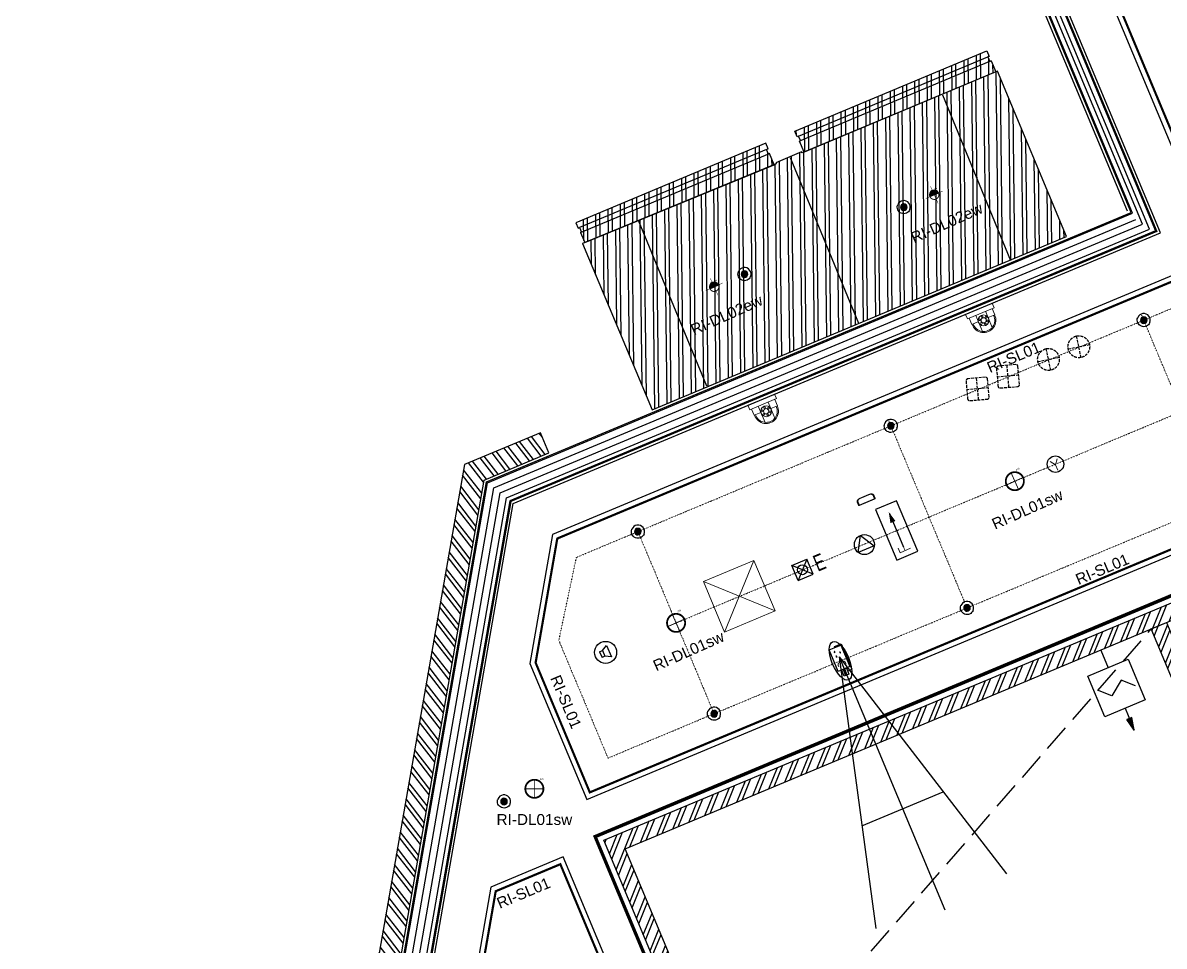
# Model space of a CAD drawing. Header units: millimetres. Extents: x 768159 to 833032, y -1374957 to -1225629.
# Drawn here: x 771831 to 782238, y -1275610 to -1267189 of the extents above; entities that cross this region are included whole.
import ezdxf
from ezdxf.enums import TextEntityAlignment as Align

# ---------------------------------------------------------------- set-up
doc = ezdxf.new("R2010")
doc.units = ezdxf.units.MM
doc.header["$LTSCALE"] = 10
doc.header["$MEASUREMENT"] = 0
for name, pattern in [('ACAD_ISO07W100', [3, 0, -3]), ('CENTER', [50.800000000000004, 31.75, -6.35, 6.35, -6.35]), ('DASH', [0.35, 0.25, -0.1])]:
    doc.linetypes.add(name, pattern=pattern)
for name, color, linetype in [('I —平顶—音响设备', 144, 'Continuous'), ('I—平面—消防指示灯、报警器', 10, 'Continuous'), ('I—平顶-投影仪、监控', 62, 'Continuous'), ('I—平顶—喷淋', 21, 'Continuous'), ('I—平顶—填充01(线状)', 8, 'Continuous'), ('I—平顶—暖通', 144, 'Continuous'), ('I—平顶—检修口', 144, 'Continuous'), ('I—平顶—消防指示灯', 62, 'Continuous'), ('I—平顶—消防设施', 10, 'Continuous'), ('I—平顶—灯具', 62, 'Continuous'), ('I—平顶—烟感', 144, 'Continuous'), ('I—平顶—设备定位尺寸标注', 232, 'Continuous'), ('I—平顶—通讯', 24, 'Continuous'), ('I—平顶—造型', 122, 'Continuous')]:
    doc.layers.add(name, color=color, linetype=linetype)
doc.styles.add('_TEL_DIM', font='SIMPLEX', dxfattribs={"width": 0.8, "height": 3.5, "bigfont": 'HZTXT'})
doc.styles.add('ARIAL', font='arial.ttf')
doc.styles.add('hz', font='', dxfattribs={"width": 0.8, "height": 5})
doc.styles.get("Standard").update_dxf_attribs({"font": 'arial.ttf'})
doc.styles.add('XD2008', font='xd-hzs.shx', dxfattribs={"width": 0.7, "bigfont": 'xd-hztxt.shx'})
doc.styles.add('平顶图图例(客房区A2）$0$HZDX', font='ROMANS.shx', dxfattribs={"width": 0.8, "bigfont": 'hztxt.shx'})
doc.styles.add('平顶图图例(客房区A2）$0$XD2008', font='SIMYOU.TTF', dxfattribs={"width": 0.7})
doc.styles.get('hz').set_extended_font_data('Microsoft YaHei')
doc.dimstyles.new('標準', dxfattribs={"dimtxt": 2.5, "dimasz": 0.8, "dimexe": 0, "dimexo": 0, "dimgap": 1, "dimtad": 1, "dimdec": 0, "dimzin": 0, "dimdsep": 46, "dimtxsty": 'Standard', "dimblk": 'DOT', "dimcen": 1, "dimaunit": 1, "dimadec": 3, "dimazin": 0, "dimtfac": 1, "dimtdec": 0, "dimtmove": 2, "dimatfit": 3, "dimfxl": 1, "dimtolj": 1, "dimtzin": 0, "dimarcsym": 0})
pattern_1 = [(68, (0, 0), (-104.3081836387636, 42.14324175929011), []), (68, (48.81714171743442, 20.72164725838229), (-104.3081836387636, 42.14324175929011), [])]
pattern_2 = [(90.6891317932859, (763279.6769843162, -1330276.58980729), (-112.4918627698466, -1.353074487973053), []), (90.6891317932859, (763316.7232470147, -1330238.641494934), (-112.4918627698466, -1.353074487973053), [])]

# ---------------------------------------------------------------- blocks, each defined once
blk = doc.blocks.new('*D1467')
at = {"layer": 'Defpoints', "color": 0, "transparency": 16777216}
for p in [(82.50000000000816, 69.26100263250682), (82.50000000000816, 1.243449787580068e-15), (-82.49999999999783, -2.984123752400151e-12)]:
    blk.add_point(p, dxfattribs=at)
at = {"color": 0, "transparency": 16777216, "insert": (69.3315414300324, 88.86381803450875), "char_height": 15, "attachment_point": 5}
blk.add_mtext('\\A1;165', dxfattribs=at)
blk = doc.blocks.new('_Dot')
at = {"color": 0, "linetype": 'ByBlock', "lineweight": -2}
blk.add_line((-0.5, 0), (-1, 0), dxfattribs=at)
at = {"color": 0, "linetype": 'ByBlock', "const_width": 0.5}
blk.add_lwpolyline([(-0.25, 0, 1), (0.25, 0, 1)], format="xyb", close=True, dxfattribs=at)
blk = doc.blocks.new('吸顶扬声器')
for p, q in [((-58.01962035041652, -33.49764342769049), (2.91038304567337e-11, 66.99528685538098)), ((2.91038304567337e-11, 66.99528685538098), (58.01962035064935, -33.49764342745766)), ((58.01962035064935, -33.49764342745766), (-58.01962035041652, -33.49764342769049))]:
    blk.add_line(p, q)
blk.add_circle((2.91038304567337e-11, 0), 67.18615655590693)
blk = doc.blocks.new('应急照明灯')
at = {"ltscale": 250}
for p, q in [((-150.0000000158034, -150.0000000319851), (-150.0000000085274, 149.9999999931606)), ((-150.0000000085274, 149.9999999931606), (149.9999999844295, 149.9999999992142)), ((149.9999999844295, 149.9999999992142), (-150.0000000158034, -150.0000000319851)), ((150.0000000068394, -150.0000000003201), (-150.0000000085274, 149.9999999931606)), ((150.0000000068394, -150.0000000003201), (149.9999999844295, 149.9999999992142)), ((-150.0000000158034, -150.0000000319851), (150.0000000068394, -150.0000000003201))]:
    blk.add_line(p, q, dxfattribs=at)
blk.add_circle((-8.934875950217247e-09, -8.731149137020111e-11), 90.00000000275267, dxfattribs=at)
at = {"style": '平顶图图例(客房区A2）$0$XD2008', "width": 0.7}
blk.add_text('E', height=300.0000000091756, dxfattribs=at).set_placement((337.9558357986098, -142.8505039812007), align=Align.CENTER)
blk = doc.blocks.new('平顶图图例(客房区A2）$0$烟感')
at = {"layer": 'I—平顶—烟感', "linetype": 'Continuous'}
blk.add_circle((-1.818989403545856e-12, 0), 2.16, dxfattribs=at)
at = {"layer": 'I—平顶—烟感', "linetype": 'Continuous', "style": '平顶图图例(客房区A2）$0$HZDX'}
blk.add_text('Y', height=2.85768, dxfattribs=at).set_placement((-1.14305799945032, -1.68541180586908))
blk = doc.blocks.new('上下喷1111')
h = blk.add_hatch(color=256)
h.dxf.hatch_style = 1
edge = h.paths.add_edge_path()
edge.add_arc((0, -7.4684943757722e-17), 0.5, 0, 180)
edge.add_arc((0, -7.4684943757722e-17), 0.5, 180, 360)
at = {"elevation": 9.999999999999692e-09}
for points in [[(-1, 1.224646799147353e-16, -0.9999999999999999), (1, 0, 0.08404127641459835)], [(-1, -1.224646799147353e-16, 0.9999999999999999), (1, 0, -0.08404127641459835)]]:
    blk.add_lwpolyline(points, format="xyb", dxfattribs=at)
blk.add_lwpolyline([(0.5, -1.053011137364058e-16, 1), (-0.5, -4.406877377903816e-17, 1)], format="xyb", close=True, dxfattribs=at)
blk = doc.blocks.new('A$Cd42e4ebf')
at = {"lineweight": 0}
for p, q in [((8.805333999997856, 7.36600000000908), (-2.728484105318785e-12, 7.366000000001804)), ((-2.728484105318785e-12, 7.366000000001804), (-2.728484105318785e-12, 5.884334000009403)), ((8.805334000001494, 5.884334000009403), (8.805333999997856, 7.36600000000908)), ((0.5926669999980732, 5.884334000009403), (0.5926670000017111, 3.810000000004948)), ((8.212667000000692, 3.810000000004948), (8.212667000000692, 5.884334000002127))]:
    blk.add_line(p, q, dxfattribs=at)
for points in [[(8.805334000001494, 5.884334000009403), (-2.728484105318785e-12, 5.884334000009403)], [(0.5926670000017111, 3.810000000004948), (2.794000000002598, 3.810000000004948)], [(2.794000000002598, 5.884334000009403), (2.79399999999896, 0.5649767884606263)], [(6.011333999996168, 5.884334000009403), (6.011333999999806, 0.5649767884533503)], [(8.212667000000692, 3.810000000004948), (6.011333999999806, 3.810000000004948)]]:
    blk.add_lwpolyline(points, dxfattribs=at)
for centre, radius in [((4.402666999999383, 3.556000000004133), 1.651), ((3.343690814484034, 4.185967634264671), 0.2573606210082532), ((4.402666999999383, 3.556000000004133), 0.8043329999999999), ((4.402666999999383, 4.783667000003334), 0.2539999999999054), ((5.46100000000024, 4.148667000008572), 0.2540000000001327), ((3.344334000002164, 2.963334000007308), 0.2710656447763748), ((4.402666999999383, 2.3495000000039), 0.2548801971299694), ((5.439833999997973, 2.94216700000834), 0.2694076836320948)]:
    blk.add_circle(centre, radius, dxfattribs=at)
for radius, start, end in [(3.733982051495386, 176.0995059112742, 3.900494088725783), (3.396178642075374, 175.7108470977332, 4.289152902266802)]:
    blk.add_arc((4.402666999999383, 3.556000000004133), radius, start, end, dxfattribs=at)
blk = doc.blocks.new('WIFI1')
at = {"linetype": 'DASH', "ltscale": 10, "extrusion": (-0.131049284521495, -0.07370621359936637, 0.9886321252636134)}
for p, q in [((-90.72051664092578, -39.17280725110322, -14.94604283857007), (91.67161614098586, 37.08282670727931, 14.91630109472499)), ((-38.80772742512636, 92.14652666286565, 1.725663793511558), (38.80772742512636, -92.14652666309848, -1.725663793509739))]:
    blk.add_line(p, q, dxfattribs=at)
blk.add_lwpolyline([(67.99405145816445, -108.5210070319522, 0.4142135623754296), (90.15734442963259, -90.94862970998197), (108.5210070267297, 67.99405146406004, 0.4142135622437915), (90.94862970460612, 90.15734442624085), (-67.99405145475222, 108.5210070227164, 0.4142135622599258), (-90.15734442540906, 90.94862970893192), (-108.5210070233497, -67.99405146422895, 0.4142135623707605), (-90.94862970229737, -90.15734443458281), (70.28950928245388, -108.6531718857431)], format="xyb", dxfattribs=at)
blk = doc.blocks.new('碗状1')
at = {"linetype": 'DASH', "ltscale": 10, "extrusion": (-0.131049284521495, -0.07370621359936637, 0.9886321252636134)}
for p, q in [((86.14649440115318, 48.4514809853863, 15.03148773167595), (-86.14649440103676, -48.4514809853863, -15.03148773164685)), ((-49.00860466435552, 87.13705755607225), (49.0086046642391, -87.13705755607225))]:
    blk.add_line(p, q, dxfattribs=at)
blk.add_circle((2.454173919823765e-09, 9.330647076526628e-11), 99.97354715486958, dxfattribs=at)
blk = doc.blocks.new('SH9-室内半球1080P')
for p, q in [((93.25920053001028, 212.8863362949733), (345.3808895423572, 212.8863362949778)), ((93.25920053001028, 146.5385233969982), (93.25920053001028, 212.8863362949778)), ((345.3808895423572, 169.760257911289), (345.3808895423572, 212.8863362949733)), ((103.2113724647206, 146.5385233969937), (93.25920053001028, 146.5385233969982)), ((315.5243737382625, 149.8559140418911), (375.2374053464519, 149.8559140418911)), ((315.5243737382625, 136.5863514622924), (375.2374053464519, 136.5863514622924))]:
    blk.add_line(p, q)
for points in [[(103.2113724647206, 202.9341643602766), (315.5243737382625, 202.9341643602766), (315.5243737382625, 90.14288243370629), (103.2113724647206, 90.14288243370629)], [(315.5243737382625, 169.7602579112845), (375.2374053464519, 169.7602579112845), (375.2374053464519, 123.3167888826983), (315.5243737382625, 123.3167888826983)]]:
    blk.add_lwpolyline(points, close=True)
at = {"const_width": 5.688495608340888}
for points in [[(137.326173835354, 123.7845409636111, -1), (143.0146694436917, 123.7845409636111, -1)], [(160.0801562687229, 169.2925058303399, -1), (165.7686518770788, 169.2925058303399, -1)], [(188.5226343104296, 123.7845409636111, 1), (182.8341387020919, 123.7845409636111, 1)]]:
    blk.add_lwpolyline(points, format="xyb", close=True, dxfattribs=at)
for centre in [(140.1704216395228, 123.7845409636111), (162.92440407291, 169.2925058303399), (185.6783865062607, 123.7845409636111)]:
    blk.add_arc(centre, 5.688495608340888, 0, 180)
blk.add_ellipse((234.3079080604366, 146.5385233969937), major_axis=(-188.9069672789816, 0), ratio=0.4146341463414635)
at = {"layer": 'Defpoints', "linetype": 'ByBlock'}
for p, q in [((196.5895178523629, 146.7669457222955), (2611.404083575033, 793.8145584785974)), ((1696.589517852363, -255.1568429243885), (1696.589517852363, 548.6907343689795)), ((196.5895178523629, 146.7669457222955), (2696.589517852363, 146.7669457222955)), ((196.5895178523629, 146.7669457222955), (2611.404083575033, -500.2806670340063))]:
    blk.add_line(p, q, dxfattribs=at)
at = {"style": 'hz', "width": 0.8}
blk.add_text('C', height=79.24877651703622, dxfattribs=at).set_placement((259.2044620184788, 146.2773967042085), align=Align.MIDDLE)
blk = doc.blocks.new('DD-F')
for p, q in [((431.9999999962747, 179.9999999997672), (-432, 179.9999999993015)), ((-432, 179.9999999993015), (-432, -180.0000000009313)), ((431.9999999962747, -180.0000000009313), (431.9999999962747, 179.9999999997672)), ((-432, -180.0000000009313), (431.9999999962747, -180.0000000009313))]:
    blk.add_line(p, q)
at = {"color": 81}
blk.add_line((288, 6.984919309616089e-10), (-288, -1.396983861923218e-09), dxfattribs=at)
blk.add_solid([(144, 43.19999999809079), (316.8000000007451, -4.656612873077393e-10), (144, -43.1999999997206)], dxfattribs=at)
at = {"color": 81, "style": 'XD2008', "width": 0.7}
blk.add_text('D', height=299.9999999999999, rotation=2.668042644536231e-08, dxfattribs=at).set_placement((564.5584020726383, 104.9735339668114))
at = {"color": 81, "style": '_TEL_DIM', "width": 0.8}
blk.add_text('F', height=177.5285310790993, dxfattribs=at).set_placement((-369.0368583102, -92.77447839731326))
blk = doc.blocks.new('背景音乐广播')
at = {"extrusion": (-0.1421320185561278, 0.1220443873435378, 0.9822950966074814)}
for p, q in [((-47.86725624469966, 25.72181245114109, -10.12187949335356), (-20.15238957888198, 26.43253992916391, -6.200013592864044)), ((-47.86725624469966, 25.72181245114109, -10.12187949335356), (-47.42825145346308, -29.8413882406702, -3.154957386088845)), ((-20.15238957888198, 26.43253992916391, -6.200013592864044), (32.66095303534746, 55.87072095207179, -2.215770732928783)), ((-20.15238957888198, 26.43253992916391, -6.200013592864044), (-19.71338478764585, -29.13066076264557, 0.766908514400674)), ((32.66095303534746, 55.87072095207179, -2.215770732928783), (33.55877826605308, -57.76367319512144, 12.032544030666)), ((-19.71338478764585, -29.13066076264557, 0.766908514400674), (-47.42825145346308, -29.8413882406702, -3.154957386088845)), ((33.55877826605308, -57.76367319512144, 12.032544030666), (-19.71338478764585, -29.13066076264557, 0.766908514400674))]:
    blk.add_line(p, q, dxfattribs=at)
blk.add_circle((-2.144417976523982e-11, -7.173994731601852e-11), 100.2849001915499)
at = {"color": 7, "extrusion": (-0.1421320185561278, 0.1220443873435378, 0.9822950966074814), "style": '_TEL_DIM', "flags": 1}
blk.add_attdef('A', text='', height=0.003999999999999999, rotation=131.6119708383911, dxfattribs=at).set_placement((-0.002507253790021806, -0.0001888743872742431), align=Align.MIDDLE_CENTER)
blk = doc.blocks.new('光束感烟探测器(发射部分)')
blk.add_hatch(color=256).paths.add_polyline_path([(617.9832407031208, 200), (500.9506196179427, 175.9853456864075), (500.9506196179427, 224.0146543135925)])
for p, q in [((249.1711773276329, 367.707754063973), (150.8288226723671, 267.0831987153797)), ((150.8288226723671, 267.0831987153797), (249.1711773276329, 132.9168012846203)), ((617.9832407031208, 200), (500.9506196179427, 224.0146543135925)), ((500.9506196179427, 224.0146543135925), (500.9506196179427, 175.9853456864075)), ((-174.3865925627761, 200), (0, 200)), ((249.1711773276329, 132.9168012846203), (150.8288226723671, 32.29224593602703)), ((400, 200), (617.9832407031208, 200)), ((617.9832407031208, 200), (500.9506196179427, 175.9853456864075))]:
    blk.add_line(p, q)
blk.add_lwpolyline([(0, 400), (400, 400), (400, 0), (0, 0)], close=True)
blk = doc.blocks.new('*D58')
at = {"layer": 'Defpoints', "color": 0, "transparency": 16777216}
for p in [(42.50000000000598, 35.67991044704898), (42.50000000000598, 4.085620730620521e-15), (-42.49999999999712, -1.533830816760029e-12)]:
    blk.add_point(p, dxfattribs=at)
at = {"color": 0, "transparency": 16777216, "insert": (35.71624861547301, 45.77833050262574), "char_height": 15, "attachment_point": 5}
blk.add_mtext('\\A1;85', dxfattribs=at)
blk = doc.blocks.new('*U1468')
at = {"const_width": 16.5000000000003}
blk.add_lwpolyline([(82.50000000000817, 1.243449787580068e-15, 0.4142135623731164), (6.428635401788951e-13, 82.5000000000015, 0.4142135623730522), (-82.49999999999783, 3.032696163011941e-12, 0.4142135623731162), (6.277085360394465e-13, -82.5000000000015, 0.4142135623730743)], format="xyb", close=True, dxfattribs=at)
at = {"const_width": 8.250000000000151}
for points in [[(-82.50000000000084, -1.04805053524618e-14), (82.50000000000215, -1.04805053524618e-14)], [(6.980522668796971e-13, -82.5000000000015), (6.668166172636876e-12, 82.5000000000015)]]:
    blk.add_lwpolyline(points, dxfattribs=at)
dim = blk.add_linear_dim(base=(82.50000000000816, 69.26100263250682), p1=(-82.49999999999783, -2.984123752400151e-12), p2=(82.50000000000816, 1.243449787580068e-15), dimstyle='標準', override={"dimtxt": 15, "dimgap": 5, "dimse1": 1, "dimse2": 1, "dimsd1": 1, "dimsd2": 1})
dim.commit()
dim.dimension.update_dxf_attribs({"geometry": '*D1467', "text_midpoint": (69.3315414300324, 88.86381803450875), "dimtype": 128})
blk = doc.blocks.new('*U1469')
blk.add_blockref('*U1468', (-1.669775429036235e-12, -1.276994043203873e-12))
at = {"style": 'ARIAL'}
blk.add_text('RI-DL01sw', height=100, dxfattribs=at).set_placement((5.60618218514719e-12, -280.2408298670065), align=Align.MIDDLE_CENTER)
blk.add_text('RI-DL01sw', height=100, dxfattribs=at).set_placement((5.60618218514719e-12, -280.2408298670065), align=Align.MIDDLE_CENTER)
blk = doc.blocks.new('*U57')
at = {"const_width": 4.250000000000078}
for points in [[(-84.99999999999945, 4.085620730620521e-15), (85.00000000000368, 4.085620730620521e-15)], [(2.112265917730809e-12, -85.00000000000156), (2.112265917730809e-12, 85.00000000000156)]]:
    blk.add_lwpolyline(points, dxfattribs=at)
at = {"const_width": 8.500000000000156}
blk.add_lwpolyline([(42.50000000000599, 4.085620730620521e-15, 0.4142135623731164), (2.112265917730809e-12, 42.50000000000079, 0.4142135623730522), (-42.49999999999712, 1.565743079058322e-12, 0.4142135623731162), (2.104458794386245e-12, -42.50000000000077, 0.4142135623730743)], format="xyb", close=True, dxfattribs=at)
dim = blk.add_linear_dim(base=(42.50000000000598, 35.67991044704898), p1=(-42.49999999999712, -1.533830816760029e-12), p2=(42.50000000000598, 4.085620730620521e-15), dimstyle='標準', override={"dimtxt": 15, "dimgap": 5, "dimse1": 1, "dimse2": 1, "dimsd1": 1, "dimsd2": 1})
dim.commit()
dim.dimension.update_dxf_attribs({"geometry": '*D58', "text_midpoint": (35.71624861547301, 45.77833050262574), "dimtype": 160})
blk = doc.blocks.new('RI-DL02ew')
h = blk.add_hatch(color=256)
h.dxf.hatch_style = 1
h.paths.add_polyline_path([(42.49999999999868, -4.614975068761851e-12, 1), (-42.50000000000442, -1.474376176702208e-12)])
blk.add_line((-42.50000000000443, -1.475379829994907e-12), (42.49999999999864, -4.613971415469095e-12))
blk.add_arc((-2.870592652470805e-12, -3.807840317569841e-12), 42.50000000000155, 5.16701335891282e-12, 180.000000000001)
blk.add_blockref('*U57', (-7.275957614183426e-12, 2.842170943040401e-14))
at = {"style": 'ARIAL'}
blk.add_text('RI-DL02ew', height=100, dxfattribs=at).set_placement((0, -280.2408298670052), align=Align.MIDDLE_CENTER)
blk.add_text('RI-DL02ew', height=100, dxfattribs=at).set_placement((0, -280.2408298670052), align=Align.MIDDLE_CENTER)

msp = doc.modelspace()

# ---------------------------------------------------------------- hatches: boundary and pattern name
at = {"layer": 'I—平顶—填充01(线状)'}
h = msp.add_hatch(dxfattribs=at)
h.set_pattern_fill('ANSI32', color=256, scale=300, angle=23)
h.set_pattern_definition(pattern_2)
edge = h.paths.add_edge_path()
edge.add_line((780622.4645476548, -1267444.393303875), (780643.6798940273, -1267495.136668928))
edge.add_line((780643.6798940273, -1267495.136668928), (780629.840855826, -1267500.92267945))
edge.add_line((780629.840855826, -1267500.92267945), (780647.1987350587, -1267542.440094559))
edge.add_line((780647.1987350587, -1267542.440094559), (780661.0379609652, -1267536.654264772))
edge.add_line((780661.0379609652, -1267536.654264772), (780703.2319578241, -1267637.576028585))
edge.add_line((780703.2319578241, -1267637.576028585), (778954.8835940169, -1268368.536354884))
edge.add_line((778954.8835940169, -1268368.536354884), (778912.692629695, -1268267.621844641))
edge.add_line((778912.692629695, -1268267.62184464), (778921.9216607666, -1268263.726200732))
edge.add_line((778921.9216607666, -1268263.726200732), (778904.5587066173, -1268222.23930943))
edge.add_line((778904.5587066173, -1268222.23930943), (778890.7185870189, -1268228.025603124))
edge.add_line((778890.7185870189, -1268228.025603124), (778869.503354791, -1268177.2819239))
edge.add_line((778869.503354791, -1268177.2819239), (780622.4559155343, -1267444.372657829))
h = msp.add_hatch(dxfattribs=at)
h.set_pattern_fill('ANSI32', color=256, scale=300, angle=23)
h.set_pattern_definition([(90.68885056202238, (805571.9899723865, -1277057.199808633), (-112.4918694099379, -1.352522331602728), []), (90.68885056202238, (805609.0364213504, -1277019.251678116), (-112.4918694099379, -1.352522331602728), [])])
h.paths.add_polyline_path([(776935.627485936, -1269201.920669933), (777569.4689633967, -1270718.008181786), (781347.0535540086, -1269138.624704866), (780717.0650439016, -1267631.765121533), (778936.431368619, -1268376.25097593), (778932.5740581115, -1268367.024863006), (778695.72261309, -1268466.049183972), (778699.5799235181, -1268475.27529671)])
h = msp.add_hatch(dxfattribs=at)
h.set_pattern_fill('ANSI32', color=256, scale=300, angle=23)
h.set_pattern_definition(pattern_2)
edge = h.paths.add_edge_path()
edge.add_line((776872.545015638, -1269012.18257229), (776893.7602755005, -1269062.926317938))
edge.add_line((776893.7602755005, -1269062.926317939), (776907.5994989907, -1269057.140482371))
edge.add_line((776907.5994989907, -1269057.14048237), (776924.9573415355, -1269098.657859618))
edge.add_line((776924.9573415355, -1269098.657859618), (776915.731242599, -1269102.515203058))
edge.add_line((776915.731242599, -1269102.515203058), (776954.0797114128, -1269194.206049077))
edge.add_line((776954.0797114128, -1269194.206049077), (778681.1276980415, -1268482.989917567))
edge.add_line((778681.1276980415, -1268482.989917567), (778638.9337590903, -1268382.068292263))
edge.add_line((778638.9337590903, -1268382.068292263), (778629.7075316441, -1268385.925328326))
edge.add_line((778629.7075316441, -1268385.925328326), (778612.3493660062, -1268344.408008463))
edge.add_line((778612.3493660062, -1268344.408008463), (778626.189138634, -1268338.621715382))
edge.add_line((778626.189138634, -1268338.621715382), (778604.9735964693, -1268287.878235301))
edge.add_line((778604.9735964693, -1268287.878235301), (776872.5363840172, -1269012.161926036))
h = msp.add_hatch(dxfattribs=at)
h.set_pattern_fill('ANSI32', color=256, scale=300, angle=23)
h.set_pattern_definition(pattern_1)
h.paths.add_polyline_path([(777323.9795080248, -1274722.605245607), (786042.039073141, -1271077.709380955), (792098.0139758326, -1285562.701375591), (783379.9511460732, -1289207.606580535)], flags=16)
h.paths.add_polyline_path([(786122.5711365215, -1270881.458093551), (792294.2705763084, -1285643.231159546), (783299.4190694396, -1289403.858000083), (777127.7281962424, -1274642.073123918)])
h = msp.add_hatch(dxfattribs=at)
h.set_pattern_fill('ANSI32', color=256, scale=300, angle=59.99999999999999)
h.set_pattern_definition([(127.6906575403501, (778957.5593471684, -1301109.884449837), (-89.02386405206096, -68.7822769995307), []), (127.6906575403501, (778964.3065428413, -1301057.282402909), (-89.02386405206096, -68.7822769995307), [])])
h.paths.add_polyline_path([(772642.0912353334, -1278678.929944003), (772719.20895374, -1278863.464107528), (774884.0052976136, -1277958.698575711), (776036.0467079032, -1271358.796138824), (776626.728145221, -1271111.854333905), (776549.656290476, -1270927.429891826), (775857.8624387847, -1271216.492065295), (774704.9631039171, -1277814.35681642)])
h = msp.add_hatch(dxfattribs=at)
h.set_pattern_fill('ANSI32', color=256, scale=300, angle=23)
h.set_pattern_definition(pattern_1)
h.paths.add_polyline_path([(782259.3687544182, -1272659.189674715), (783127.262212389, -1274735.059323335), (786909.9296280443, -1273153.578370986), (786967.7892813992, -1273291.970063344), (783046.7303053971, -1274931.310613856), (782120.9770376824, -1272717.049269762)])
h.paths.add_polyline_path([(788176.9054136333, -1287202.064275394), (787052.8870578535, -1284513.565825623), (790973.9913733307, -1282874.206319304), (791031.8510266857, -1283012.598011661), (787249.1381941009, -1284594.0979522), (788315.2970953663, -1287144.204596625)])

# ---------------------------------------------------------------- linework, layer by layer
for p, q in [((780840.6478521461, -1269360.162661461, -1.398514827563102e-05), (780218.5422171451, -1267849.98342998, -1.000632128013067e-05)), ((779453.7170928633, -1269931.497124761, -1.398514827563102e-05), (778831.6114578623, -1268421.317893281, -1.000632128013067e-05)), ((778066.7863335805, -1270502.831588062, -1.398514827563102e-05), (777444.6806985795, -1268992.652356582, -1.000632128013067e-05))]:
    msp.add_line(p, q, dxfattribs=at)
at = {"layer": 'I—平顶—填充01(线状)', "linetype": 'DASH', "ltscale": 100}
msp.add_line((779338.2077353569, -1275919.718342863), (782120.9770376824, -1272717.049269762), dxfattribs=at)
at = {"layer": 'I—平顶—暖通'}
for points in [[(784449.2752994428, -1267928.750858856), (782114.3760847449, -1262339.006499161), (779761.7333307058, -1263322.600405206), (782171.6283795709, -1269091.803564735), (776281.0557870367, -1271554.431533223), (775129.0118808104, -1278154.348269022), (771926.9136937425, -1279492.728668846), (771830.5040737056, -1279262.066304013), (774906.2786247085, -1277976.484903731), (776058.3202605514, -1271376.581174679), (781936.8039135966, -1268919.007139408), (779565.4824027556, -1263242.067417231), (782194.9083934253, -1262142.755855212), (784550.862837073, -1267782.861277063)], [(784456.0478043732, -1267919.024883258), (782119.7449059874, -1262325.923121281), (779748.6499338916, -1263317.231538677), (782158.5449241274, -1269086.434557972), (776272.1463659772, -1271547.317518882), (775120.1025499722, -1278147.233737814), (771932.283323662, -1279479.644611093), (771843.586463821, -1279267.435249543), (774915.1879555467, -1277983.599434939), (776067.2296816108, -1271383.69518902), (781949.8873665554, -1268924.37614721), (779578.5657960462, -1263247.436282314), (782189.5395736287, -1262155.839229568), (784544.0903577103, -1267792.587215943)], [(771893.7160969427, -1279387.372025505), (775031.0092491388, -1278076.08838249), (776183.0521553834, -1271476.177375464), (782041.5496551432, -1269026.958802975), (779637.4410609709, -1263271.596173183), (782165.379886548, -1262214.714409293), (784513.6140962712, -1267836.354090696)], [(771918.7825072794, -1279447.344311378), (775088.9198922827, -1278122.332877188), (776240.9633922698, -1271522.418468686), (782103.5266397748, -1269071.50015921), (779689.7746482275, -1263293.071639298), (782143.9046015784, -1262267.047920817), (784486.5240765569, -1267875.257993075)], [(771868.6496866059, -1279327.399739632), (774973.0986059948, -1278029.843887791), (776125.140918497, -1271429.936282242), (781980.8901985212, -1268981.866637583)]]:
    msp.add_lwpolyline(points, dxfattribs=at)
at = {"layer": 'I—平顶—检修口', "linetype": 'Continuous', "lineweight": 0}
for p, q in [((778497.4950563019, -1272091.356475374, 3.781602355351158e-06), (778228.9921834262, -1272745.501877604, 3.781602355344296e-06)), ((778036.1709187499, -1272284.177740051, 3.781602355342575e-06), (778690.3163209786, -1272552.680612927, 3.781602355352879e-06))]:
    msp.add_line(p, q, dxfattribs=at)
at = {"layer": 'I—平顶—检修口', "linetype": 'Continuous', "lineweight": 0, "elevation": 3.781602355347727e-06}
msp.add_lwpolyline([(778036.1709187499, -1272284.177740051), (778497.4950563019, -1272091.356475374), (778690.3163209786, -1272552.680612927), (778228.9921834262, -1272745.501877604)], close=True, dxfattribs=at)
at = {"layer": 'I—平顶—消防设施', "linetype": 'CENTER', "ltscale": 0.05, "const_width": 20}
msp.add_lwpolyline([(777049.2276490416, -1274609.860221455), (786154.7839620113, -1270802.957578917), (792372.7658312412, -1285675.446161814), (783267.206238427, -1289482.358567044)], close=True, dxfattribs=at)
at = {"layer": 'I—平顶—灯具', "linetype": 'CENTER', "ltscale": 0.01, "const_width": 20}
for points in [[(785131.835269422, -1270807.920472689), (777000.9240960585, -1274207.295212071), (776506.5499103551, -1273024.966027639), (776704.2533904455, -1271892.347296772), (782793.1029040633, -1269346.856239886), (780381.4128629839, -1263578.372859431), (781857.5730349079, -1262961.2179737), (785137.1950527243, -1270805.679652154)], [(776962.6535659906, -1274115.768660096), (776962.6518991682, -1274115.764673777)], [(779545.3058540495, -1287425.385080824), (777532.3468376423, -1282610.690075689), (775879.3018063566, -1281932.211465515), (773774.8761600803, -1282811.577548417), (772502.3675540709, -1279767.031672093), (775552.2049163012, -1278492.289528721), (776142.7859176374, -1275108.924178237), (776732.1375551674, -1274862.495141532), (781463.4434810276, -1286179.071718377)]]:
    msp.add_lwpolyline(points, dxfattribs=at)
at = {"layer": 'I—平顶—设备定位尺寸标注', "color": 8, "linetype": 'ACAD_ISO07W100', "ltscale": 0.02}
for p, q in [((782727.6541290138, -1271515.515172614, 2.602393018733078e-06), (782032.7435013464, -1269853.298406632)), ((779726.8494140819, -1270819.236592945, 5.204786037466074e-06), (780421.3136760668, -1272480.314710508)), ((777439.4040102687, -1271829.073205315), (778133.7117359559, -1273489.776906175))]:
    msp.add_line(p, q, dxfattribs=at)
for points in [[(776718.4177089187, -1272823.09770702), (776879.0218765651, -1272063.358011548), (784402.2106612446, -1268918.059971747)], [(776718.4177089187, -1272823.09770702), (777166.2520992523, -1273894.252851948), (785465.5624766772, -1270424.467215037)]]:
    msp.add_lwpolyline(points, dxfattribs=at)
at = {"layer": 'I—平顶—设备定位尺寸标注', "color": 8, "linetype": 'ACAD_ISO07W100', "ltscale": 0.02, "elevation": -3.619561963481158e-07}
msp.add_lwpolyline([(777754.5830504323, -1272675.496428008), (785524.2740712638, -1269424.860610429)], dxfattribs=at)
at = {"layer": 'I—平顶—造型'}
for p, q in [((778904.5587066173, -1268222.23930943), (780629.8408662855, -1267500.922704466)), ((780661.03803872, -1267536.65445075, -8.002028356920067e-06), (778912.6895403225, -1268267.614455228)), ((778612.3493660062, -1268344.408008463), (776907.5995094497, -1269057.140507387)), ((776915.7313203537, -1269102.515389037), (778638.9306696516, -1268382.060902878, 6.779868475562825e-08))]:
    msp.add_line(p, q, dxfattribs=at)
for points in [[(781904.2624709669, -1268905.796342487), (779532.7738864578, -1263228.645240953), (782208.3304564873, -1262110.047386247), (783711.5984574144, -1265710.656463541)], [(782204.2995195483, -1269105.136389259), (779794.4418227411, -1263336.022571528), (782100.9540316388, -1262371.714943864), (784432.3255674369, -1267953.092322106), (789840.9527260625, -1271608.988453282)], [(782727.5731087234, -1269320.058943442), (780315.9960483899, -1263551.528932178), (781884.4179636975, -1262895.802415539), (785202.6121170071, -1270832.524092312)], [(780622.4645476548, -1267444.393303875), (780643.6798940273, -1267495.136668928), (780629.840855826, -1267500.92267945), (780647.1987350587, -1267542.440094559), (780661.0379609652, -1267536.654264772), (780703.2319578241, -1267637.576028585), (778954.8835940169, -1268368.536354884), (778912.692629695, -1268267.62184464), (778921.9216607666, -1268263.726200732), (778904.5587066173, -1268222.23930943), (778890.7185870189, -1268228.025603124), (778869.503354791, -1268177.2819239), (780622.4559155343, -1267444.372657828)], [(776935.627485936, -1269201.920669933), (777569.4689633967, -1270718.008181786), (781347.0535540086, -1269138.624704866), (780717.0650439016, -1267631.765121533), (778936.431368619, -1268376.25097593), (778932.5740581115, -1268367.024863006), (778695.72261309, -1268466.049183972), (778699.5799235181, -1268475.27529671), (776935.6274859362, -1269201.920669934)], [(776872.545015638, -1269012.18257229), (776893.7602755005, -1269062.926317939), (776907.5994989907, -1269057.14048237), (776924.9573415355, -1269098.657859618), (776915.731242599, -1269102.515203058), (776954.0797114128, -1269194.206049077), (778681.1276980415, -1268482.989917567), (778638.9337590903, -1268382.068292263), (778629.7075316441, -1268385.925328326), (778612.3493660062, -1268344.408008463), (778626.189138634, -1268338.621715382), (778604.9735964693, -1268287.878235301), (776872.5363840172, -1269012.161926035)], [(771913.3450575097, -1279525.836863985), (775151.5441429476, -1278170.651190286), (776303.3293396853, -1271572.216569079), (782204.2995195483, -1269105.136389259)], [(782727.6858753597, -1269320.011800487), (776659.7061820616, -1271856.77714275), (776454.5700064255, -1273031.97686507), (776973.4191517038, -1274272.988384973), (785202.612016615, -1270832.523852187)], [(782259.3687544182, -1272659.189674715), (783127.262212389, -1274735.059323335), (786909.9296280443, -1273153.578370986), (786967.7892813992, -1273291.970063344), (783046.7303053971, -1274931.310613856), (782120.9770376824, -1272717.049269762), (782259.3687544182, -1272659.189674715)], [(781509.535864857, -1286159.801110558), (776758.6835959271, -1274796.365323919), (776098.4019285372, -1275072.419634055), (775507.6582827589, -1278456.716754388), (772436.9532466221, -1279740.180821817), (773748.023367064, -1282876.98721347), (775879.472806489, -1281986.329370473), (777494.2041532169, -1282649.082446886), (779510.7477424209, -1287472.351196498)]]:
    msp.add_lwpolyline(points, dxfattribs=at)
for points in [[(786160.1527662597, -1270789.874159812), (792385.8492529109, -1285680.814961118), (783261.8374333174, -1289495.441995012), (777036.1442282333, -1274604.491413288)], [(786149.415157763, -1270816.040998023), (792359.6824095715, -1285670.077362509), (783272.5750435367, -1289469.275139076), (777062.31106985, -1274615.229029623)], [(786149.415157763, -1270816.040998023), (792359.6824095715, -1285670.077362509), (783272.5750435367, -1289469.275139076), (777062.31106985, -1274615.229029623)], [(777127.7281962424, -1274642.073123918), (786122.5711365215, -1270881.458093551), (792294.265300868, -1285643.233365137), (783299.4190694396, -1289403.858000083)], [(772642.0912353334, -1278678.929944003), (772719.20895374, -1278863.464107528), (774884.0052976136, -1277958.698575711), (776036.0467079032, -1271358.796138824), (776626.728145221, -1271111.854333905), (776549.656290476, -1270927.429891826), (775857.8624387847, -1271216.492065295), (774704.9631039171, -1277814.35681642)], [(777323.9795080248, -1274722.605245607), (786042.039073141, -1271077.709380955), (792098.0139758326, -1285562.701375591), (783379.9511460732, -1289207.606580535)]]:
    msp.add_lwpolyline(points, close=True, dxfattribs=at)

# ---------------------------------------------------------------- block references
at = {"layer": 'I —平顶—音响设备', "color": 7, "rotation": 22.66674362676885}
msp.add_blockref('背景音乐广播', (777144.4177403213, -1272930.87094193, 4.588002029734855e-07), dxfattribs=at)
at = {"layer": 'I—平面—消防指示灯、报警器', "extrusion": (0.001957876776750501, -0.004694240585084008, 0.9999870653282753), "rotation": 292.6915081953879}
msp.add_blockref('光束感烟探测器(发射部分)', (781540.9580018568, -1273126.726471634, 7508.660128516595), dxfattribs=at)
at = {"layer": 'I—平顶-投影仪、监控', "xscale": 29.90098722697663, "yscale": 29.90098722697663, "zscale": 29.90098722697663, "rotation": 22.69420280443347}
for p in [(780511.6723310899, -1270051.6046554, -7.258406399894095e-08), (778528.23641975, -1270880.781020897, -7.258406399894095e-08)]:
    msp.add_blockref('A$Cd42e4ebf', p, dxfattribs=at)
at = {"layer": 'I—平顶—喷淋', "extrusion": (7.413882894837989e-10, -1.477596338775635e-08, 0.9999999999999999), "xscale": 60.00000000000065, "yscale": 60.00000000000065, "zscale": 60.00000000000065, "rotation": 158.1416134251435}
for p in [(779863.8851545072, -1268870.742326618, 0.01932696958425819), (778411.2978482556, -1269480.900088433, 0.01933490832178925), (782052.5207727425, -1269900.697248788, 0.01934581401981354), (779746.0319349059, -1270865.118962011, 0.01936095666894303), (777439.5898732536, -1271829.540673237, 0.0193760993527223), (780440.2489117231, -1272525.582696888, 0.01938340307411625), (778133.8068500708, -1273490.004408114, 0.01939854575789553), (776218.5025503163, -1274290.515729694, 0.01940434931365858)]:
    msp.add_blockref('上下喷1111', p, dxfattribs=at)
at = {"layer": 'I—平顶—消防指示灯', "color": 3, "xscale": 0.5, "yscale": 0.5, "zscale": 0.5, "rotation": 22.68913179328619}
msp.add_blockref('应急照明灯', (778939.9293659831, -1272177.433296972, 7.563204710695452e-06), dxfattribs=at)
at = {"layer": 'I—平顶—消防设施', "xscale": 1.363988377475934, "yscale": 1.363988377475934, "zscale": 1.363988377475934, "rotation": 22.71211184745571}
msp.add_blockref('吸顶扬声器', (779504.6900576665, -1271947.940140689, 6.546644937752439e-06), dxfattribs=at)
at = {"layer": 'I—平顶—灯具'}
for name, p, rotation in [('RI-DL02ew', (780141.7455989927, -1268757.442129734), 24), ('RI-DL02ew', (778134.514504895, -1269596.619494064), 24), ('*U1469', (780876.5105801107, -1271369.487840667, 5.52676830763972e-06), 24), ('*U1469', (777787.5159396593, -1272661.718167041), 24), ('SH9-室内半球1080P', (779061.920291471, -1272847.750687858), 292.6891305224073), ('*U1469', (776495.3238862851, -1274174.754811089), 0.002445432844730429)]:
    msp.add_blockref(name, p, dxfattribs=dict(at, rotation=rotation))
at = {"layer": 'I—平顶—灯具', "ltscale": 250, "extrusion": (6.125164247731222e-08, 8.70703650269721e-09, 0.9999999999999981), "xscale": 0.5787037037061996, "yscale": 0.5787037037061996, "zscale": 0.5787037037061996, "rotation": 112.8994790172152}
msp.add_blockref('DD-F', (779797.8275047265, -1271818.967625269, 0.03669635401515041), dxfattribs=at)
at = {"layer": 'I—平顶—烟感', "xscale": 34.72222223022212, "yscale": 34.72222223022212, "zscale": 34.72222223022212, "rotation": 22.68913179754149}
msp.add_blockref('平顶图图例(客房区A2）$0$烟感', (781246.9147673993, -1271214.396039897), dxfattribs=at)
at = {"layer": 'I—平顶—通讯', "rotation": 162.1914073001102}
for name, p in [('碗状1', (781460.1430213242, -1270143.427801983, 2.603527958184119e-06)), ('碗状1', (781183.3833185522, -1270259.204584071, 2.603676721591642e-06)), ('WIFI1', (780814.2113384419, -1270413.191857954, 2.603875176753949e-06)), ('WIFI1', (780537.2130710504, -1270528.39598669, 2.604023968192191e-06))]:
    msp.add_blockref(name, p, dxfattribs=at)

# ---------------------------------------------------------------- texts
at = {"layer": 'I—平顶—灯具', "linetype": 'CENTER', "ltscale": 0.01, "style": 'ARIAL'}
for rotation, p in [(22.80712543114396, (780865.8971065981, -1270238.987327787, 4.913420662411313e-05)), (22.80712543114396, (781673.9841899315, -1272171.809053191, 4.653097610712189e-05)), (292.807125431144, (776783.4477403444, -1273381.491651922, 4.913336912585497e-05)), (22.80712543114396, (776395.8751292378, -1275124.445288926, 4.674020703822118e-05))]:
    msp.add_text('RI-SL01', height=99.99999999999996, rotation=rotation, dxfattribs=at).set_placement(p, align=Align.MIDDLE_CENTER)

doc.saveas('drawing.dxf')
